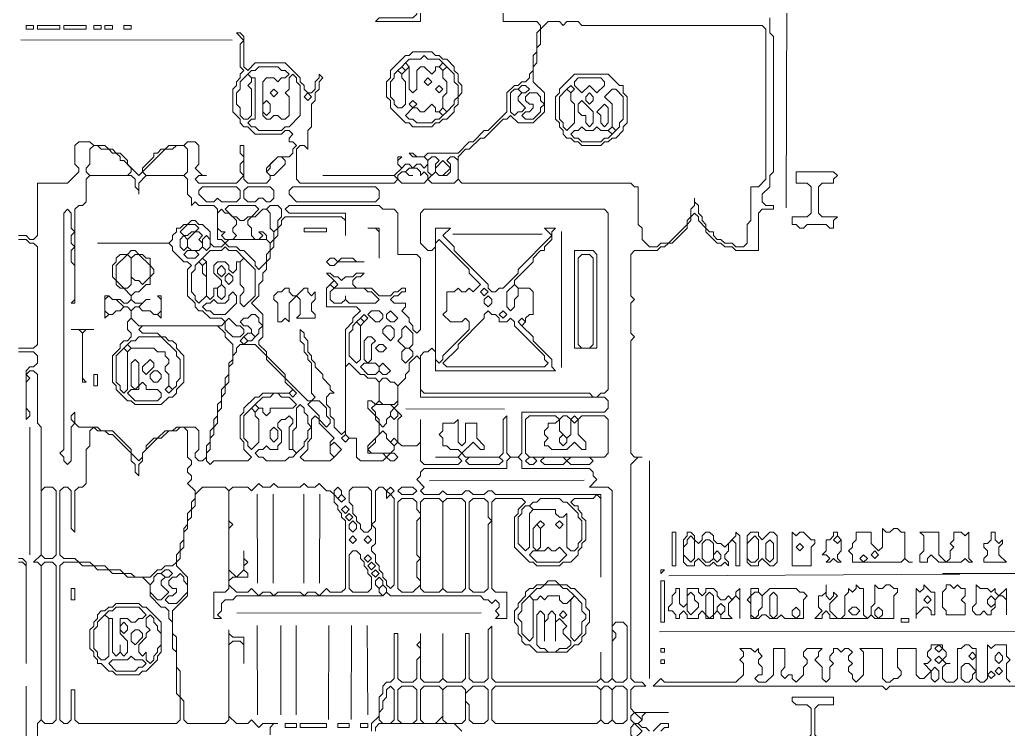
# Model space of a CAD drawing. Extents: x 10 to 1972, y 10 to 1392.
# Drawn here: x 1270.3 to 1533.5, y 732.5 to 921.5 of the extents above; entities that cross this region are included whole.
import ezdxf

# ---------------------------------------------------------------- set-up
doc = ezdxf.new("R2010")
doc.units = 0
for name, color, linetype, lineweight in [('TEXT_FALLBACK_OUTLINE', 2, 'Continuous', 0), ('TRACE_CURVE', 6, 'Continuous', 0), ('TRACE_STRAIGHT', 5, 'Continuous', 0), ('TRACE_TEXT_SYMBOL', 6, 'Continuous', 0)]:
    doc.layers.add(name, color=color, linetype=linetype, lineweight=lineweight)

msp = doc.modelspace()

# ---------------------------------------------------------------- linework, layer by layer
at = {"layer": 'TEXT_FALLBACK_OUTLINE', "color": 2}
for points in [[(1477, 881), (1477, 878), (1480, 878), (1481, 877), (1481, 870), (1480, 869), (1476, 869), (1476, 867), (1477, 867), (1478, 866), (1479, 866), (1480, 867), (1485, 867), (1486, 866), (1487, 866), (1487, 868), (1488, 869), (1484, 869), (1483, 870), (1483, 877), (1484, 878), (1487, 878), (1487, 879), (1488, 880), (1487, 881)], [(1444, 785), (1444, 776), (1445, 776), (1445, 785)], [(1448, 785), (1448, 784), (1447, 783), (1447, 777), (1448, 776), (1450, 776), (1450, 777), (1451, 778), (1453, 776), (1454, 776), (1455, 777), (1456, 776), (1457, 776), (1458, 777), (1459, 776), (1459, 777), (1458, 778), (1458, 779), (1459, 780), (1459, 782), (1460, 783), (1461, 782), (1461, 776), (1462, 776), (1462, 784), (1461, 785), (1461, 784), (1458, 781), (1457, 782), (1456, 782), (1455, 783), (1455, 784), (1454, 785), (1453, 785), (1452, 784), (1452, 783), (1451, 782), (1450, 783), (1450, 784), (1449, 785)], [(1465, 785), (1464, 784), (1464, 777), (1465, 776), (1467, 776), (1467, 777), (1468, 778), (1470, 776), (1471, 776), (1472, 777), (1472, 784), (1471, 785), (1470, 785), (1468, 783), (1467, 784), (1467, 785)], [(1476, 785), (1476, 776), (1481, 776), (1481, 781), (1482, 782), (1482, 783), (1481, 783), (1479, 785), (1478, 785), (1477, 784)], [(1487, 785), (1487, 784), (1486, 783), (1485, 783), (1485, 780), (1484, 779), (1485, 779), (1486, 778), (1485, 777), (1486, 777), (1487, 778), (1488, 777), (1489, 777), (1488, 778), (1488, 779), (1489, 780), (1489, 783), (1488, 784), (1488, 785)], [(1500, 786), (1500, 781), (1499, 780), (1497, 782), (1497, 785), (1493, 785), (1493, 783), (1492, 782), (1492, 781), (1491, 780), (1492, 779), (1492, 777), (1505, 777), (1506, 778), (1507, 777), (1508, 777), (1507, 777), (1506, 778), (1506, 785), (1505, 785), (1504, 786), (1503, 786), (1502, 785), (1501, 785)], [(1510, 785), (1511, 784), (1511, 780), (1510, 779), (1510, 777), (1512, 777), (1512, 778), (1513, 779), (1515, 777), (1521, 777), (1522, 778), (1523, 777), (1524, 777), (1523, 778), (1523, 785), (1522, 784), (1521, 785), (1519, 785), (1519, 783), (1518, 782), (1519, 781), (1518, 780), (1518, 778), (1517, 777), (1515, 779), (1515, 785)], [(1529, 785), (1529, 783), (1528, 782), (1527, 782), (1527, 781), (1528, 780), (1528, 779), (1527, 778), (1527, 777), (1533, 777), (1531, 779), (1531, 781), (1532, 782), (1532, 783), (1531, 782), (1530, 783), (1530, 785)], [(1448, 783), (1449, 784), (1450, 783), (1450, 778), (1449, 777), (1447, 779), (1447, 781), (1448, 782)], [(1452, 782), (1453, 783), (1454, 783), (1455, 782), (1455, 778), (1454, 777), (1453, 777), (1452, 778)], [(1466, 784), (1467, 783), (1467, 778), (1466, 777), (1465, 777), (1464, 778), (1464, 782)], [(1469, 782), (1470, 783), (1471, 782), (1471, 778), (1470, 777), (1469, 778)], [(1477, 781), (1478, 782), (1479, 781), (1478, 780)], [(1487, 783), (1488, 784), (1489, 783), (1488, 782)], [(1455, 779), (1456, 780), (1457, 779), (1457, 778), (1456, 777), (1455, 778)], [(1497, 779), (1498, 780), (1499, 779), (1498, 778)], [(1494, 778), (1495, 779), (1496, 778), (1495, 777)], [(1441, 775), (1441, 774), (1442, 775)], [(1441, 772), (1442, 772), (1442, 761), (1441, 761)], [(1445, 770), (1445, 769), (1444, 768), (1444, 766), (1443, 765), (1443, 764), (1444, 764), (1445, 763), (1445, 762), (1446, 762), (1446, 763), (1447, 764), (1448, 763), (1448, 762), (1451, 762), (1451, 763), (1452, 764), (1453, 763), (1453, 762), (1455, 762), (1455, 763), (1456, 764), (1457, 763), (1457, 762), (1460, 762), (1459, 763), (1459, 766), (1461, 768), (1462, 767), (1462, 762), (1462, 770), (1461, 769), (1461, 768), (1460, 767), (1459, 768), (1458, 767), (1457, 767), (1456, 768), (1456, 769), (1455, 770), (1453, 770), (1453, 769), (1452, 768), (1451, 769), (1451, 770), (1448, 770), (1448, 766), (1447, 765), (1446, 766), (1446, 770)], [(1448, 768), (1449, 769), (1450, 768), (1450, 767), (1451, 766), (1451, 765), (1449, 763), (1448, 764)], [(1453, 768), (1454, 769), (1455, 768), (1455, 763), (1454, 762), (1453, 763)], [(1465, 770), (1465, 768), (1464, 767), (1465, 766), (1465, 762), (1467, 762), (1468, 763), (1469, 763), (1470, 762), (1472, 762), (1473, 763), (1474, 762), (1479, 762), (1479, 767), (1480, 768), (1479, 769), (1478, 769), (1477, 770), (1470, 770), (1468, 768), (1467, 769), (1467, 770)], [(1465, 768), (1466, 769), (1467, 769), (1468, 768), (1468, 765), (1467, 764), (1467, 763), (1466, 762), (1465, 763)], [(1470, 768), (1471, 769), (1472, 768), (1472, 763), (1471, 762), (1470, 763)], [(1485, 771), (1485, 769), (1484, 768), (1483, 768), (1483, 765), (1484, 764), (1482, 762), (1484, 762), (1484, 763), (1485, 764), (1486, 763), (1486, 762), (1496, 762), (1497, 763), (1498, 762), (1503, 762), (1503, 768), (1504, 769), (1504, 770), (1503, 770), (1502, 771), (1501, 771), (1500, 770), (1499, 770), (1498, 771), (1498, 766), (1497, 765), (1497, 763), (1496, 762), (1495, 763), (1495, 770), (1494, 770), (1493, 771), (1493, 770), (1492, 769), (1491, 770), (1491, 769), (1490, 768), (1490, 763), (1489, 762), (1488, 762), (1486, 764), (1486, 766), (1488, 768), (1487, 769), (1487, 768), (1486, 767), (1485, 768)], [(1511, 771), (1511, 770), (1510, 769), (1509, 770), (1509, 762), (1509, 763), (1511, 765), (1512, 765), (1513, 764), (1513, 763), (1514, 763), (1514, 769), (1513, 769)], [(1517, 771), (1517, 770), (1516, 769), (1516, 765), (1517, 764), (1517, 763), (1522, 763), (1522, 766), (1521, 767), (1522, 768), (1522, 770), (1521, 770), (1520, 771), (1519, 770), (1518, 771)], [(1525, 771), (1525, 766), (1524, 765), (1524, 764), (1525, 763), (1526, 763), (1527, 764), (1528, 763), (1529, 763), (1529, 764), (1530, 765), (1530, 767), (1531, 768), (1532, 768), (1533, 767), (1533, 763), (1533, 770), (1531, 768), (1530, 769), (1530, 770), (1529, 769), (1528, 770), (1526, 770)], [(1456, 765), (1457, 766), (1458, 765), (1458, 764), (1457, 763), (1456, 764)], [(1511, 767), (1512, 768), (1513, 767), (1512, 766)], [(1528, 767), (1529, 768), (1530, 767), (1530, 766), (1529, 765), (1528, 766)], [(1476, 764), (1477, 765), (1478, 764), (1478, 763), (1477, 762), (1476, 763)], [(1491, 764), (1492, 765), (1493, 765), (1494, 764), (1493, 763), (1492, 763)], [(1498, 764), (1499, 765), (1500, 764), (1500, 763), (1499, 762), (1498, 763)], [(1505, 762), (1507, 762), (1507, 761), (1505, 761)], [(1514, 754), (1515, 755), (1516, 754), (1515, 753)], [(1523, 752), (1524, 753), (1525, 752), (1524, 751)], [(1530, 752), (1531, 753), (1532, 752), (1532, 751), (1531, 750), (1530, 751)], [(1514, 751), (1515, 752), (1516, 751), (1515, 750)], [(1513, 748), (1514, 749), (1515, 748), (1515, 746), (1514, 745), (1513, 746)], [(1521, 749), (1522, 750), (1523, 750), (1525, 748), (1524, 747), (1524, 746), (1523, 745), (1522, 745), (1521, 746)], [(1528, 747), (1529, 748), (1530, 747), (1529, 746)], [(1530, 748), (1531, 749), (1532, 748), (1531, 747)], [(1476, 741), (1476, 740), (1477, 739), (1480, 739), (1481, 738), (1481, 731), (1480, 730), (1476, 730), (1476, 728), (1487, 728), (1487, 730), (1483, 730), (1482, 731), (1482, 738), (1483, 739), (1487, 739), (1487, 741)]]:
    msp.add_lwpolyline(points, close=True, dxfattribs=at)
for points in [[(1474, 746), (1473, 747), (1473, 748), (1474, 749), (1474, 754), (1471, 754), (1471, 747), (1469, 745), (1467, 745), (1466, 746), (1467, 747), (1468, 747), (1468, 749), (1467, 750), (1467, 751), (1468, 752), (1467, 753), (1467, 754), (1466, 753), (1465, 754), (1462, 754), (1463, 753), (1463, 752), (1462, 751), (1463, 750), (1463, 747), (1461, 745), (1442, 745), (1441, 746), (1439, 744), (1500, 744), (1501, 743), (1502, 744), (1542, 744)], [(1513, 755), (1513, 754), (1512, 753), (1512, 752), (1513, 751), (1512, 750), (1511, 750), (1513, 748), (1511, 746), (1510, 746), (1509, 747), (1509, 754), (1504, 754), (1504, 749), (1505, 748), (1505, 747), (1504, 746), (1503, 746), (1502, 745), (1501, 745), (1500, 746), (1500, 754), (1494, 754), (1495, 753), (1495, 747), (1493, 745), (1492, 746), (1492, 747), (1491, 748), (1491, 749), (1492, 750), (1491, 751), (1491, 752), (1492, 753), (1491, 754), (1490, 754), (1489, 753), (1488, 754), (1487, 754), (1487, 753), (1486, 752), (1486, 751), (1487, 750), (1486, 749), (1486, 746), (1485, 745), (1484, 746), (1484, 749), (1482, 751), (1483, 752), (1483, 753), (1484, 754), (1480, 754), (1479, 753), (1479, 752), (1480, 751), (1480, 750), (1479, 749), (1479, 747), (1477, 745), (1476, 746), (1476, 747), (1475, 747), (1474, 746)], [(1534, 745), (1533, 746), (1533, 750), (1534, 751), (1533, 752), (1533, 755), (1530, 755), (1529, 754), (1528, 755), (1528, 746), (1527, 745), (1526, 745), (1525, 746), (1525, 754), (1524, 754), (1523, 755), (1522, 755), (1521, 754), (1520, 754), (1520, 746), (1519, 745), (1517, 745), (1516, 746), (1516, 749), (1517, 750), (1518, 750), (1517, 750), (1516, 751), (1517, 752), (1517, 753), (1516, 754), (1516, 755), (1513, 755)]]:
    msp.add_lwpolyline(points, dxfattribs=at)
at = {"layer": 'TRACE_CURVE', "color": 6}
for points in [[(1399, 926), (1399, 921), (1408, 921), (1409, 920), (1409, 919), (1408, 918), (1408, 913), (1407, 912), (1407, 908), (1406, 907), (1406, 906), (1405, 905), (1404, 905), (1403, 904), (1402, 904), (1400, 902), (1400, 897), (1395, 892), (1394, 892), (1391, 889), (1390, 889), (1387, 886), (1379, 886), (1378, 885), (1376, 885), (1375, 886)], [(1468, 875), (1470, 877), (1470, 880), (1471, 881), (1471, 917), (1470, 918), (1470, 922)], [(1411, 921), (1414, 921), (1415, 920), (1416, 921), (1419, 921), (1420, 920), (1468, 920), (1469, 919), (1469, 879), (1467, 877), (1465, 877), (1465, 868), (1464, 867), (1464, 862), (1463, 861), (1461, 861), (1460, 862), (1458, 862), (1457, 863), (1456, 863), (1455, 864), (1455, 865), (1454, 865), (1453, 866), (1453, 867), (1452, 868), (1452, 869), (1451, 870), (1451, 872), (1450, 873), (1450, 874), (1450, 872), (1449, 871), (1449, 869), (1448, 868), (1448, 867), (1443, 862), (1441, 862), (1440, 861), (1438, 861), (1436, 863), (1436, 866), (1435, 867), (1435, 877), (1434, 877), (1433, 878), (1388, 878), (1387, 879), (1387, 885), (1389, 887), (1390, 887), (1393, 890), (1394, 890), (1399, 895), (1400, 895), (1401, 896), (1403, 894), (1407, 894), (1410, 897), (1410, 902), (1407, 905), (1407, 909), (1408, 910), (1408, 914)], [(1408, 914), (1409, 915), (1409, 919), (1411, 921)], [(1375, 886), (1374, 886), (1375, 885), (1378, 885), (1379, 884), (1379, 883), (1378, 882), (1377, 883), (1376, 883), (1375, 882), (1374, 883), (1373, 883), (1372, 882), (1371, 883), (1371, 884), (1372, 885), (1371, 885), (1371, 883), (1372, 882), (1370, 880), (1351, 880), (1370, 880), (1371, 879), (1370, 878), (1345, 878), (1344, 879), (1344, 887), (1345, 888), (1346, 888), (1347, 887), (1347, 892), (1348, 893), (1348, 899), (1349, 900), (1349, 902), (1350, 903), (1350, 905), (1351, 906), (1350, 907), (1350, 906), (1349, 905), (1349, 903), (1348, 902), (1347, 902), (1346, 903), (1346, 904), (1345, 905), (1345, 906), (1341, 910), (1333, 910), (1331, 908), (1330, 909), (1330, 917), (1329, 918), (1328, 918), (1330, 916), (1329, 915), (1329, 909), (1330, 908), (1329, 907), (1329, 906), (1328, 905), (1328, 904), (1327, 903)], [(1327, 903), (1327, 897), (1329, 895), (1329, 894), (1330, 893), (1331, 893), (1333, 891), (1340, 891), (1341, 892), (1342, 892), (1343, 891), (1342, 890), (1342, 889), (1343, 889), (1344, 888), (1343, 887), (1343, 886), (1342, 885), (1339, 885), (1336, 882), (1336, 881), (1337, 880), (1337, 879), (1336, 878), (1331, 878), (1330, 879), (1330, 888), (1329, 888), (1329, 886), (1330, 885), (1330, 884), (1329, 883), (1329, 881), (1330, 880), (1328, 878), (1318, 878), (1317, 879), (1318, 880), (1320, 880), (1319, 880), (1317, 882), (1318, 883), (1318, 888), (1317, 889), (1315, 889), (1314, 888), (1310, 888), (1309, 887), (1308, 887), (1307, 886), (1306, 886), (1306, 885), (1303, 882), (1303, 881), (1302, 880), (1299, 883), (1299, 884), (1297, 886), (1296, 886), (1295, 887), (1294, 887), (1293, 888), (1290, 888), (1289, 889)], [(1289, 889), (1286, 889), (1285, 888), (1285, 883), (1286, 882), (1286, 881), (1283, 878), (1275, 878), (1275, 864), (1274, 863), (1273, 863), (1272, 864), (1270, 864)], [(1288, 879), (1289, 880), (1300, 880), (1301, 879), (1301, 877), (1302, 876), (1302, 875), (1302, 878), (1304, 880), (1314, 880), (1315, 879), (1315, 875), (1316, 874), (1316, 872), (1317, 873), (1318, 872), (1322, 872), (1323, 871), (1323, 863), (1324, 863), (1325, 862), (1324, 861), (1322, 861), (1321, 862), (1321, 865), (1319, 867), (1318, 867), (1317, 868), (1316, 868), (1315, 867), (1314, 867), (1313, 866), (1312, 866), (1312, 865), (1311, 864), (1311, 863), (1310, 862), (1291, 862), (1310, 862), (1311, 861), (1311, 860), (1314, 857), (1315, 857), (1316, 856), (1315, 855), (1315, 848), (1317, 846), (1317, 845), (1318, 844), (1319, 844), (1321, 842), (1324, 842), (1325, 841), (1324, 840), (1302, 840), (1300, 842), (1300, 844), (1301, 845), (1302, 845), (1303, 844), (1305, 844), (1306, 843), (1307, 843), (1308, 842)], [(1300, 806), (1300, 807), (1295, 812), (1292, 812), (1291, 813), (1286, 813), (1285, 814), (1285, 817), (1284, 816), (1284, 815), (1285, 814), (1284, 813), (1284, 804), (1283, 803), (1282, 804), (1282, 805), (1281, 806), (1282, 807), (1282, 870), (1283, 871), (1284, 870), (1284, 866), (1285, 865), (1284, 864), (1284, 862), (1285, 861), (1284, 860), (1284, 857), (1285, 856), (1285, 847), (1284, 846), (1285, 846), (1285, 871), (1286, 872), (1287, 872), (1288, 873), (1288, 879)], [(1438, 732), (1437, 733), (1436, 733), (1435, 734), (1436, 735), (1436, 736), (1437, 737), (1443, 737), (1434, 737), (1433, 738), (1433, 743), (1434, 744), (1437, 744), (1436, 745), (1434, 745), (1433, 746), (1433, 803), (1435, 805), (1436, 805), (1434, 805), (1433, 806), (1433, 836), (1434, 837), (1433, 838), (1433, 846), (1434, 847), (1433, 848), (1433, 859), (1434, 860), (1440, 860), (1441, 861), (1442, 861), (1443, 862), (1444, 862), (1448, 866), (1448, 867), (1449, 868), (1449, 869), (1450, 870), (1451, 869), (1451, 868), (1453, 866), (1453, 865), (1456, 862), (1457, 862), (1458, 861), (1460, 861), (1461, 860), (1467, 860), (1467, 870), (1468, 871), (1471, 871), (1471, 872), (1469, 872), (1468, 873), (1468, 875)], [(1341, 871), (1342, 872), (1366, 872), (1367, 871), (1370, 871), (1371, 870), (1371, 859), (1376, 859), (1377, 858), (1377, 839), (1376, 838), (1375, 839), (1375, 840), (1374, 841), (1374, 842), (1372, 844), (1373, 845), (1373, 846), (1370, 846), (1369, 847), (1370, 848), (1371, 848), (1372, 849), (1373, 849), (1373, 850), (1372, 850), (1371, 849), (1370, 849), (1369, 848), (1366, 848), (1364, 850), (1360, 850), (1359, 851), (1359, 852), (1360, 853), (1361, 853), (1362, 854), (1360, 854), (1359, 853), (1357, 853), (1356, 852), (1355, 853), (1354, 853), (1353, 854), (1352, 854), (1354, 852), (1352, 850), (1352, 845), (1360, 845), (1361, 844), (1359, 842), (1359, 841), (1357, 839), (1357, 812), (1356, 811), (1354, 813), (1354, 815), (1353, 816), (1353, 818), (1352, 819), (1352, 821), (1353, 822), (1354, 822), (1353, 823)], [(1353, 823), (1353, 824), (1351, 826), (1351, 827), (1349, 829), (1349, 830), (1348, 831), (1348, 832), (1347, 833), (1347, 836), (1346, 837), (1346, 838), (1345, 839), (1345, 836), (1346, 835), (1346, 833), (1347, 832), (1347, 831), (1348, 830), (1348, 822), (1349, 821), (1348, 820), (1347, 820), (1341, 826), (1341, 827), (1336, 832), (1336, 833), (1334, 835), (1334, 836), (1335, 837), (1335, 843), (1332, 846), (1334, 848), (1334, 851), (1335, 852), (1335, 854), (1336, 855), (1336, 857), (1337, 858), (1337, 860), (1338, 861), (1338, 863), (1339, 864), (1339, 866), (1340, 867), (1340, 868), (1341, 869), (1356, 869), (1357, 868), (1357, 864), (1357, 870), (1342, 870), (1341, 871)], [(1270, 863), (1272, 863)], [(1272, 863), (1273, 862), (1274, 862), (1275, 861), (1275, 835), (1274, 834), (1270, 834)], [(1308, 842), (1308, 848), (1307, 848), (1308, 847), (1308, 844), (1307, 843), (1306, 843), (1305, 844), (1303, 844), (1302, 845), (1304, 847), (1305, 847), (1304, 847), (1303, 846), (1301, 846), (1300, 847), (1300, 848), (1301, 849), (1302, 849), (1304, 851), (1305, 851), (1305, 853), (1306, 854), (1306, 855), (1305, 856), (1305, 858), (1304, 858), (1303, 859), (1302, 859), (1301, 860), (1300, 860), (1299, 859), (1297, 859), (1296, 858), (1296, 857), (1295, 856), (1295, 853), (1296, 852), (1296, 851), (1297, 850), (1298, 850), (1300, 848), (1300, 847), (1299, 846), (1298, 846), (1297, 847), (1295, 847), (1294, 848), (1293, 848), (1293, 842), (1294, 843), (1295, 843), (1296, 844), (1297, 844), (1298, 845), (1299, 845), (1300, 844), (1300, 842), (1299, 841), (1299, 839), (1300, 838), (1300, 837), (1299, 836), (1298, 836)], [(1298, 836), (1297, 835), (1297, 834), (1295, 832), (1295, 825), (1296, 824), (1296, 823), (1299, 820), (1300, 820), (1301, 819), (1308, 819), (1310, 821), (1311, 821), (1312, 822), (1312, 823), (1314, 825), (1314, 832), (1312, 834), (1312, 835), (1311, 836), (1310, 836), (1309, 837), (1308, 837), (1307, 838), (1303, 838), (1302, 839), (1303, 840), (1323, 840), (1325, 838), (1325, 837), (1327, 835), (1327, 831), (1326, 830), (1326, 827), (1325, 826), (1325, 824), (1324, 823), (1324, 820), (1323, 819), (1323, 816), (1322, 815), (1322, 813), (1321, 812), (1321, 809), (1320, 808), (1320, 805), (1319, 804), (1318, 804), (1317, 805), (1317, 806), (1318, 807), (1318, 812), (1317, 813), (1312, 813), (1311, 812), (1309, 812), (1307, 810), (1306, 810), (1304, 808), (1304, 807), (1303, 806), (1303, 805), (1302, 804), (1300, 806)], [(1270, 833), (1274, 833), (1275, 832), (1275, 830), (1274, 829), (1273, 829), (1272, 828), (1272, 815), (1273, 816), (1273, 817), (1272, 818), (1272, 825), (1273, 826), (1272, 827), (1273, 828), (1274, 828), (1275, 827), (1275, 814), (1276, 813), (1276, 779), (1274, 777), (1275, 777), (1276, 776), (1276, 735), (1275, 734)], [(1289, 812), (1290, 813), (1291, 812), (1293, 812), (1294, 811), (1295, 811), (1300, 806), (1300, 804), (1301, 803), (1301, 801), (1302, 800), (1302, 803), (1303, 804), (1303, 806), (1307, 810), (1308, 810), (1310, 812), (1312, 812), (1313, 813), (1314, 813), (1315, 812), (1315, 805), (1316, 804), (1316, 803), (1315, 802), (1315, 801), (1316, 800), (1316, 799), (1315, 798), (1317, 796), (1317, 794), (1316, 793), (1316, 791), (1315, 790), (1315, 787), (1314, 786), (1314, 783), (1313, 782), (1313, 780), (1312, 779), (1312, 777), (1311, 776), (1309, 776), (1308, 775), (1307, 775), (1305, 773), (1301, 773), (1300, 774), (1298, 774), (1297, 775), (1294, 775), (1293, 776), (1290, 776), (1289, 777), (1286, 777), (1285, 778), (1282, 778), (1281, 779), (1281, 796), (1282, 797), (1283, 797), (1284, 796), (1284, 786), (1285, 785)], [(1285, 785), (1285, 796), (1286, 797), (1287, 797), (1288, 798), (1288, 807), (1289, 808), (1289, 812)], [(1400, 804), (1401, 805), (1403, 805), (1404, 804), (1404, 802), (1422, 802), (1423, 801), (1423, 800), (1424, 799), (1422, 797), (1427, 797), (1428, 796), (1428, 746), (1427, 745), (1426, 745), (1425, 746), (1425, 753), (1425, 746), (1424, 745), (1397, 745), (1396, 746), (1396, 760), (1395, 759), (1395, 746), (1394, 745), (1391, 745), (1390, 746), (1390, 758), (1389, 758), (1389, 746), (1388, 745), (1384, 745), (1383, 746), (1383, 758), (1383, 746), (1382, 745), (1378, 745), (1377, 746), (1377, 758), (1377, 756), (1376, 755), (1377, 754), (1377, 752), (1376, 751), (1376, 746), (1375, 745), (1372, 745), (1371, 746), (1371, 758), (1370, 758), (1370, 746), (1369, 745), (1368, 745), (1367, 744), (1367, 742), (1366, 741), (1366, 736), (1364, 734), (1364, 732)], [(1389, 796), (1388, 795), (1384, 795), (1383, 796), (1382, 795), (1378, 795), (1377, 796), (1378, 797), (1376, 799), (1377, 800), (1377, 801), (1378, 802), (1400, 802), (1400, 804)], [(1337, 731), (1337, 733), (1338, 734), (1339, 734), (1335, 734), (1334, 733), (1332, 735), (1331, 734), (1328, 734), (1326, 736), (1326, 755), (1327, 756), (1329, 756), (1330, 755), (1330, 750), (1330, 757), (1327, 757), (1326, 758), (1326, 759), (1326, 735), (1325, 734), (1315, 734), (1314, 735), (1314, 740), (1313, 741), (1313, 748), (1312, 749), (1312, 757), (1311, 758), (1311, 764), (1315, 768), (1315, 773), (1312, 776), (1312, 777), (1313, 778), (1313, 780), (1314, 781), (1314, 785), (1315, 786), (1315, 788), (1316, 789), (1316, 791), (1317, 792), (1317, 795), (1319, 797), (1325, 797), (1326, 796), (1326, 770), (1325, 769), (1322, 769), (1322, 762)], [(1322, 762), (1324, 762), (1323, 763), (1324, 764), (1324, 766), (1325, 767), (1327, 767), (1328, 768), (1367, 768), (1368, 769), (1369, 768), (1393, 768), (1394, 767), (1395, 767), (1396, 766), (1397, 767), (1398, 766), (1398, 765), (1397, 764), (1398, 763), (1397, 762), (1400, 762), (1400, 769), (1397, 769), (1396, 770), (1396, 793), (1397, 794), (1404, 794), (1405, 793), (1403, 791), (1403, 790), (1402, 789), (1402, 781), (1406, 777), (1407, 777), (1408, 776), (1414, 776), (1415, 777), (1417, 777), (1419, 779), (1419, 780), (1420, 781), (1420, 782), (1421, 783), (1421, 788), (1420, 789), (1420, 790), (1419, 791), (1419, 792), (1418, 792), (1417, 793), (1418, 794), (1423, 794), (1424, 795), (1425, 794), (1425, 773), (1425, 795), (1397, 795), (1396, 796), (1395, 796), (1394, 795), (1391, 795), (1390, 796), (1389, 796)], [(1270, 777), (1271, 777), (1272, 776), (1272, 750), (1272, 777), (1271, 778), (1270, 778)], [(1272, 681), (1272, 744), (1272, 679)], [(1275, 734), (1275, 682)], [(1365, 732), (1365, 733), (1366, 734), (1386, 734), (1388, 732)], [(1441, 732), (1442, 733), (1443, 733), (1443, 734), (1441, 734), (1439, 732)]]:
    msp.add_lwpolyline(points, dxfattribs=at)
for points in [[(1333, 908), (1334, 909), (1339, 909), (1340, 908), (1341, 908), (1342, 907), (1341, 906), (1340, 906), (1339, 905), (1338, 906), (1336, 906), (1335, 905), (1335, 896), (1336, 895), (1337, 895), (1338, 896), (1339, 896), (1340, 895), (1341, 895), (1342, 896), (1342, 901), (1341, 902), (1342, 903), (1342, 906), (1343, 907), (1344, 906), (1344, 905), (1345, 904), (1345, 896), (1342, 893), (1341, 893), (1340, 892), (1334, 892), (1333, 893), (1332, 893), (1331, 894), (1332, 895), (1333, 895), (1333, 906), (1332, 906), (1331, 907), (1332, 908)], [(1331, 907), (1332, 906), (1332, 905), (1331, 904), (1332, 903), (1332, 896), (1331, 895), (1330, 895), (1329, 896), (1329, 898), (1328, 899), (1328, 902), (1329, 903), (1329, 905)], [(1337, 902), (1338, 903), (1339, 902), (1338, 901)], [(1401, 902), (1402, 903), (1403, 903), (1404, 902), (1403, 901), (1403, 900), (1405, 898), (1404, 897), (1403, 897), (1402, 896), (1401, 897)], [(1403, 903), (1404, 904), (1405, 904), (1406, 903), (1405, 902), (1404, 902)], [(1346, 901), (1347, 902), (1348, 901), (1347, 900)], [(1405, 901), (1406, 902), (1408, 902), (1409, 901), (1409, 900), (1410, 899), (1409, 898), (1409, 897), (1407, 895), (1405, 895), (1404, 896), (1405, 897), (1406, 897), (1407, 898), (1407, 899), (1406, 899), (1405, 900)], [(1335, 899), (1336, 900), (1337, 899), (1337, 897), (1336, 896), (1335, 897)], [(1289, 887), (1290, 888), (1291, 888), (1292, 887), (1294, 887), (1295, 886), (1296, 886), (1297, 885), (1297, 884), (1298, 884), (1300, 882), (1300, 881), (1299, 880), (1289, 880), (1288, 881), (1288, 882), (1289, 883)], [(1311, 887), (1312, 888), (1314, 888), (1315, 887), (1315, 881), (1314, 880), (1304, 880), (1303, 881), (1309, 887)], [(1339, 885), (1340, 885), (1341, 884), (1341, 883), (1338, 880), (1337, 880), (1336, 881), (1337, 882), (1337, 883)], [(1384, 884), (1385, 885), (1386, 885), (1387, 884), (1387, 879), (1386, 878), (1380, 878), (1379, 879), (1381, 881), (1382, 880), (1384, 880), (1385, 881), (1385, 883)], [(1379, 884), (1380, 885), (1381, 885), (1382, 884), (1381, 883), (1381, 881), (1380, 880), (1379, 881)], [(1373, 881), (1374, 882), (1376, 882), (1377, 881), (1377, 880), (1378, 881), (1379, 880), (1379, 879), (1378, 878), (1372, 878), (1371, 879), (1371, 880), (1372, 881), (1373, 881), (1374, 880), (1375, 880), (1374, 880)], [(1383, 884), (1385, 882), (1383, 880), (1382, 880), (1381, 881), (1381, 882)], [(1318, 876), (1319, 877), (1328, 877), (1329, 876), (1329, 874), (1328, 873), (1324, 873), (1323, 874), (1322, 873), (1320, 873), (1318, 875)], [(1330, 876), (1331, 877), (1337, 877), (1338, 876), (1338, 874), (1337, 873), (1336, 873), (1335, 874), (1334, 874), (1333, 873), (1331, 873), (1330, 874)], [(1342, 876), (1343, 877), (1365, 877), (1366, 876), (1366, 874), (1365, 873), (1344, 873), (1342, 875)], [(1325, 871), (1326, 872), (1333, 872), (1334, 871), (1332, 869), (1331, 869), (1330, 868), (1329, 868), (1328, 869), (1327, 869)], [(1336, 871), (1337, 872), (1339, 872), (1340, 871), (1340, 869), (1339, 868), (1339, 866), (1338, 865), (1337, 866), (1337, 870)], [(1323, 870), (1324, 871), (1325, 870), (1326, 870), (1328, 868), (1328, 867), (1327, 866), (1327, 865), (1328, 864), (1327, 863), (1325, 863), (1324, 864), (1325, 865), (1324, 865), (1323, 866)], [(1335, 871), (1336, 871), (1337, 870), (1337, 866), (1338, 865), (1338, 863), (1337, 862), (1336, 863), (1336, 864), (1335, 865), (1334, 865), (1335, 864), (1334, 863), (1333, 863), (1332, 864), (1332, 866), (1331, 867), (1331, 868), (1332, 869), (1333, 869)], [(1377, 870), (1378, 871), (1426, 871), (1427, 870), (1427, 823), (1426, 822), (1425, 822), (1424, 821), (1423, 821), (1422, 822), (1378, 822), (1377, 823), (1377, 832), (1378, 833), (1379, 833), (1380, 834), (1381, 833), (1381, 828), (1413, 828), (1412, 829), (1412, 831), (1407, 836), (1407, 837), (1404, 840), (1405, 841), (1405, 842), (1406, 843), (1407, 843), (1407, 849), (1406, 850), (1403, 850), (1402, 851), (1402, 852), (1407, 857), (1407, 858), (1409, 860), (1410, 860), (1410, 861), (1412, 863), (1412, 865), (1413, 866), (1410, 866), (1412, 864), (1403, 855), (1403, 854), (1399, 850), (1398, 850), (1397, 849), (1396, 849), (1395, 850), (1395, 851), (1386, 860), (1386, 861), (1383, 864), (1385, 866), (1381, 866), (1381, 861), (1380, 860), (1379, 860), (1377, 862)], [(1315, 867), (1317, 867), (1318, 866), (1317, 865), (1316, 865), (1315, 864), (1314, 864), (1313, 865)], [(1313, 863), (1314, 864), (1315, 863), (1315, 861), (1314, 860), (1313, 861)], [(1317, 865), (1318, 865), (1319, 864), (1318, 863), (1319, 862), (1319, 861), (1318, 860), (1316, 860), (1315, 861), (1315, 863)], [(1319, 863), (1320, 864), (1321, 863), (1321, 861), (1320, 860), (1319, 861)], [(1324, 860), (1325, 861), (1326, 860), (1328, 860), (1330, 858), (1329, 857), (1328, 857), (1328, 855), (1327, 854), (1326, 855), (1326, 856), (1325, 857), (1323, 857), (1322, 856), (1322, 854), (1324, 852), (1324, 851), (1323, 850), (1322, 850), (1322, 848), (1321, 847), (1320, 848), (1320, 857), (1319, 858), (1321, 860)], [(1325, 862), (1326, 863), (1336, 863), (1337, 862), (1337, 860), (1336, 859), (1336, 857), (1334, 855), (1333, 856), (1333, 857), (1330, 860), (1329, 860), (1328, 861), (1326, 861)], [(1381, 862), (1382, 863), (1390, 855), (1390, 854), (1393, 851), (1391, 849), (1390, 850), (1389, 849), (1388, 849), (1387, 850), (1386, 849), (1384, 849), (1384, 844), (1383, 843), (1385, 841), (1388, 841), (1389, 842), (1390, 841), (1390, 839), (1383, 832), (1383, 831), (1382, 830), (1381, 831)], [(1299, 859), (1300, 858), (1300, 851), (1299, 850), (1298, 850), (1296, 852), (1296, 856)], [(1300, 858), (1301, 859), (1302, 859), (1305, 856), (1305, 853), (1303, 851), (1302, 852), (1301, 852), (1300, 853)], [(1314, 859), (1315, 860), (1317, 860), (1318, 859), (1317, 858), (1315, 858)], [(1318, 857), (1319, 858), (1320, 857), (1319, 856)], [(1329, 857), (1330, 858), (1333, 855), (1333, 848), (1330, 845), (1329, 846), (1329, 848), (1330, 849), (1330, 850), (1329, 851)], [(1317, 856), (1318, 857), (1319, 856), (1319, 854), (1320, 853), (1320, 848), (1318, 846), (1317, 847), (1317, 848), (1316, 849), (1316, 854), (1317, 855)], [(1323, 855), (1324, 856), (1325, 855), (1325, 854), (1324, 853), (1323, 854)], [(1325, 853), (1326, 854), (1327, 853), (1327, 852), (1326, 851), (1325, 852)], [(1323, 850), (1324, 851), (1325, 850), (1325, 848), (1324, 847), (1323, 848)], [(1353, 851), (1354, 852), (1355, 851), (1354, 850)], [(1402, 851), (1403, 850), (1403, 848), (1402, 847), (1402, 845), (1401, 844), (1400, 845), (1400, 849)], [(1293, 847), (1294, 848), (1295, 847), (1296, 847), (1298, 845), (1297, 844), (1296, 844), (1295, 843), (1294, 843), (1293, 844)], [(1326, 848), (1327, 849), (1328, 848), (1328, 846), (1325, 843), (1322, 843), (1321, 844), (1320, 844), (1319, 845), (1320, 846), (1321, 846), (1322, 847), (1323, 846), (1325, 846), (1326, 847)], [(1353, 849), (1354, 850), (1362, 850), (1363, 849), (1364, 849), (1366, 847), (1365, 846), (1358, 846), (1357, 847), (1357, 848), (1357, 847), (1356, 846), (1354, 846), (1353, 847)], [(1393, 849), (1394, 850), (1395, 849), (1394, 848)], [(1394, 847), (1395, 848), (1396, 847), (1396, 846), (1395, 845), (1394, 846)], [(1331, 842), (1332, 843), (1333, 843), (1334, 842), (1334, 841), (1335, 840), (1334, 839), (1334, 838), (1333, 837), (1332, 838), (1332, 839), (1331, 840), (1330, 840), (1329, 841), (1330, 842)], [(1361, 842), (1362, 843), (1363, 842), (1362, 841)], [(1363, 843), (1364, 844), (1366, 844), (1367, 843), (1367, 842), (1366, 841), (1365, 841)], [(1368, 843), (1369, 844), (1371, 842), (1370, 841), (1369, 841), (1368, 842)], [(1394, 843), (1395, 844), (1396, 843), (1397, 843), (1398, 842), (1398, 841), (1400, 841), (1401, 842), (1402, 841), (1402, 840), (1410, 832), (1410, 831), (1411, 830), (1410, 829), (1384, 829), (1383, 830), (1387, 834), (1387, 835), (1394, 842)], [(1398, 843), (1399, 844), (1400, 843), (1399, 842)], [(1325, 841), (1326, 842), (1328, 840), (1329, 840), (1330, 839), (1330, 838), (1329, 837), (1327, 837), (1325, 839)], [(1359, 840), (1360, 841), (1361, 840), (1361, 831), (1360, 830), (1358, 832), (1358, 838), (1359, 839)], [(1360, 841), (1361, 842), (1362, 841), (1361, 840)], [(1367, 839), (1368, 840), (1369, 840), (1370, 839), (1370, 837), (1369, 836), (1367, 838)], [(1372, 839), (1373, 840), (1375, 838), (1375, 835), (1374, 834), (1373, 834), (1371, 836), (1372, 837)], [(1403, 841), (1404, 842), (1405, 841), (1404, 840)], [(1301, 836), (1302, 837), (1308, 837), (1312, 833), (1312, 832), (1313, 831), (1313, 826), (1312, 825), (1312, 824), (1311, 823), (1310, 824), (1310, 827), (1309, 828), (1309, 829), (1310, 830), (1310, 831), (1309, 832), (1309, 833), (1307, 833), (1306, 834), (1300, 834), (1299, 835), (1300, 836)], [(1329, 836), (1330, 837), (1331, 836), (1330, 835)], [(1330, 837), (1331, 838), (1332, 838), (1333, 837), (1332, 836), (1331, 836)], [(1362, 836), (1363, 837), (1364, 837), (1365, 836), (1364, 835), (1364, 831), (1363, 830), (1362, 831)], [(1298, 834), (1299, 835), (1300, 834), (1299, 833)], [(1328, 834), (1329, 835), (1333, 835), (1336, 832), (1336, 831), (1341, 826), (1341, 825), (1343, 823), (1342, 822), (1335, 822), (1334, 821), (1333, 821), (1330, 818), (1330, 817), (1329, 816), (1329, 810), (1330, 809), (1330, 807), (1332, 805), (1331, 804), (1322, 804), (1321, 803), (1320, 804), (1320, 806), (1321, 807), (1321, 810), (1322, 811), (1322, 813), (1323, 814), (1323, 817), (1324, 818), (1324, 821), (1325, 822), (1325, 824), (1326, 825), (1326, 829), (1327, 830), (1327, 832), (1328, 833)], [(1365, 834), (1366, 835), (1367, 835), (1368, 834), (1367, 833), (1366, 833)], [(1298, 834), (1299, 833), (1299, 823), (1298, 822), (1297, 823), (1297, 824), (1296, 825), (1296, 832)], [(1376, 832), (1377, 831), (1377, 821), (1426, 821), (1427, 820), (1427, 818), (1426, 817), (1404, 817), (1404, 806), (1403, 805), (1401, 805), (1400, 806), (1400, 816), (1399, 815), (1399, 806), (1398, 805), (1389, 805), (1388, 806), (1391, 809), (1393, 807), (1394, 807), (1394, 808), (1392, 810), (1392, 814), (1389, 814), (1389, 809), (1388, 808), (1387, 809), (1387, 815), (1386, 814), (1383, 814), (1383, 812), (1382, 811), (1383, 810), (1383, 808), (1384, 808), (1385, 807), (1387, 807), (1388, 806), (1387, 805), (1381, 805), (1387, 805), (1388, 804), (1387, 803), (1378, 803), (1377, 804), (1377, 815), (1377, 809), (1376, 808), (1372, 808), (1371, 809), (1371, 815), (1372, 816), (1370, 818), (1371, 819), (1371, 824), (1373, 826), (1373, 827), (1374, 828), (1374, 830)], [(1372, 833), (1373, 834), (1374, 834), (1375, 833), (1375, 832), (1373, 830), (1372, 831)], [(1300, 830), (1301, 831), (1302, 830), (1302, 824), (1301, 823), (1300, 824)], [(1305, 831), (1306, 830), (1306, 829), (1304, 827), (1303, 828), (1303, 829)], [(1357, 829), (1358, 830), (1361, 827), (1362, 827), (1363, 826), (1365, 826), (1366, 825), (1366, 820), (1365, 819), (1364, 820), (1363, 820), (1363, 818), (1365, 816), (1365, 815), (1366, 814), (1366, 811), (1363, 808), (1363, 806), (1367, 806), (1368, 805), (1367, 804), (1361, 804), (1360, 805), (1360, 810), (1358, 810), (1357, 811)], [(1361, 829), (1362, 830), (1365, 830), (1366, 829), (1366, 828), (1365, 827), (1363, 827)], [(1366, 829), (1367, 830), (1369, 828), (1368, 827), (1367, 827), (1366, 828)], [(1305, 827), (1306, 828), (1307, 828), (1308, 827), (1308, 826), (1307, 825), (1306, 825), (1305, 826)], [(1302, 824), (1303, 825), (1304, 824), (1304, 823), (1307, 823), (1308, 822), (1308, 821), (1307, 820), (1301, 820), (1299, 822), (1300, 823), (1302, 823)], [(1309, 823), (1310, 824), (1311, 823), (1310, 822)], [(1366, 825), (1367, 826), (1368, 826), (1369, 825), (1370, 825), (1371, 824), (1371, 820), (1370, 819), (1367, 819), (1366, 820)], [(1337, 821), (1338, 822), (1339, 822), (1340, 821), (1342, 821), (1344, 819), (1343, 818), (1337, 818), (1337, 817), (1336, 816), (1335, 817), (1335, 818), (1334, 818), (1333, 819), (1335, 821)], [(1342, 822), (1343, 823), (1344, 822), (1343, 821)], [(1332, 818), (1333, 819), (1334, 818), (1333, 817)], [(1344, 818), (1345, 819), (1346, 818), (1346, 817), (1347, 816), (1347, 814), (1348, 813), (1347, 812), (1347, 810), (1346, 809), (1346, 808), (1344, 806), (1343, 807), (1343, 812), (1344, 813)], [(1347, 819), (1348, 820), (1350, 820), (1352, 818), (1352, 816), (1353, 815), (1353, 814), (1352, 813), (1350, 815), (1350, 816)], [(1364, 818), (1365, 819), (1369, 819), (1370, 818), (1369, 817), (1369, 816), (1368, 815), (1368, 814), (1367, 813), (1366, 814), (1366, 815), (1365, 816), (1365, 817)], [(1332, 818), (1333, 817), (1333, 816), (1334, 815), (1334, 809), (1332, 807), (1331, 808), (1331, 809), (1330, 810), (1330, 816)], [(1341, 815), (1342, 816), (1343, 815), (1343, 814), (1342, 813), (1342, 807), (1343, 807), (1344, 806), (1343, 805), (1342, 805), (1341, 804), (1336, 804), (1335, 805), (1334, 805), (1333, 806), (1334, 807), (1335, 807), (1336, 808), (1337, 807), (1339, 807), (1339, 808), (1340, 809), (1340, 812), (1339, 813), (1339, 814), (1340, 815)], [(1348, 815), (1349, 816), (1350, 815), (1350, 814), (1354, 810), (1353, 809), (1353, 806), (1354, 805), (1353, 804), (1346, 804), (1345, 805), (1347, 807), (1347, 809), (1348, 810)], [(1369, 817), (1370, 818), (1371, 817), (1371, 816), (1370, 815), (1369, 816)], [(1405, 815), (1406, 816), (1413, 816), (1414, 815), (1413, 814), (1411, 814), (1411, 813), (1410, 812), (1410, 811), (1411, 810), (1410, 809), (1410, 808), (1411, 808), (1412, 807), (1416, 807), (1418, 809), (1420, 807), (1421, 807), (1421, 809), (1419, 811), (1419, 815), (1420, 816), (1426, 816), (1427, 815), (1427, 806), (1426, 805), (1406, 805), (1405, 806)], [(1414, 815), (1415, 816), (1416, 816), (1417, 815), (1417, 811), (1416, 810), (1414, 812)], [(1417, 815), (1418, 816), (1419, 815), (1418, 814)], [(1337, 812), (1338, 813), (1339, 812), (1339, 810), (1338, 809), (1337, 810)], [(1356, 810), (1357, 811), (1358, 810), (1357, 809)], [(1367, 812), (1368, 811), (1368, 810), (1370, 808), (1370, 807), (1369, 806), (1364, 806), (1363, 807), (1365, 809), (1365, 810)], [(1414, 810), (1415, 811), (1416, 810), (1416, 809), (1415, 808), (1414, 809)], [(1353, 808), (1354, 809), (1356, 807), (1354, 805), (1353, 806)], [(1369, 809), (1370, 810), (1371, 809), (1370, 808)], [(1368, 805), (1369, 806), (1370, 806), (1371, 805), (1370, 804), (1369, 804)], [(1389, 804), (1390, 805), (1398, 805), (1399, 804), (1398, 803), (1390, 803)], [(1405, 804), (1406, 805), (1407, 805), (1408, 804), (1407, 803), (1406, 803)], [(1409, 804), (1410, 805), (1415, 805), (1416, 804), (1415, 803), (1410, 803)], [(1416, 804), (1417, 805), (1422, 805), (1423, 804), (1422, 803), (1417, 803)], [(1334, 798), (1335, 797), (1337, 797), (1338, 798), (1339, 797), (1345, 797), (1346, 798), (1347, 797), (1349, 797), (1350, 798), (1352, 796), (1353, 796), (1354, 795), (1354, 793), (1355, 792), (1355, 791), (1356, 790), (1356, 789), (1357, 788), (1357, 770), (1356, 769), (1353, 769), (1352, 770), (1350, 768), (1349, 769), (1347, 769), (1346, 768), (1345, 769), (1339, 769), (1338, 768), (1337, 769), (1335, 769), (1334, 768), (1332, 770), (1331, 769), (1328, 769), (1326, 771), (1326, 772), (1327, 773), (1331, 773), (1331, 774), (1330, 775), (1330, 776), (1331, 777), (1330, 778), (1330, 780), (1330, 775), (1328, 773), (1326, 775), (1326, 786), (1327, 787), (1326, 788), (1326, 796), (1327, 797), (1331, 797), (1332, 796)], [(1276, 796), (1277, 797), (1279, 797), (1280, 796), (1280, 779), (1279, 778), (1277, 778), (1276, 779)], [(1354, 796), (1355, 797), (1356, 796), (1356, 795), (1355, 794), (1354, 795)], [(1355, 794), (1356, 795), (1357, 794), (1356, 793)], [(1358, 796), (1359, 797), (1363, 797), (1364, 796), (1364, 786), (1363, 785), (1362, 785), (1361, 786), (1361, 787), (1360, 788), (1360, 789), (1359, 790), (1359, 792), (1358, 793)], [(1365, 796), (1366, 797), (1367, 797), (1368, 796), (1368, 794), (1369, 795), (1370, 794), (1370, 771), (1369, 770), (1368, 771), (1368, 772), (1367, 773), (1367, 774), (1366, 775), (1366, 776), (1365, 777), (1365, 779), (1364, 780), (1364, 781), (1365, 782), (1365, 786), (1364, 787), (1365, 788)], [(1368, 796), (1369, 797), (1370, 796), (1369, 795)], [(1371, 796), (1372, 797), (1375, 797), (1376, 796), (1375, 795), (1372, 795)], [(1371, 793), (1372, 794), (1375, 794), (1376, 793), (1376, 791), (1377, 790), (1377, 789), (1376, 788), (1376, 779), (1377, 778), (1376, 777), (1376, 773), (1377, 772), (1377, 771), (1375, 769), (1372, 769), (1371, 770)], [(1377, 793), (1378, 794), (1382, 794), (1383, 793), (1383, 770), (1382, 769), (1378, 769), (1377, 770)], [(1383, 793), (1384, 794), (1388, 794), (1389, 793), (1389, 770), (1388, 769), (1384, 769), (1383, 770)], [(1390, 793), (1391, 794), (1394, 794), (1395, 793), (1395, 789), (1396, 788), (1395, 787), (1395, 770), (1394, 769), (1391, 769), (1390, 770)], [(1408, 793), (1409, 794), (1414, 794), (1415, 793), (1416, 793), (1419, 790), (1419, 789), (1420, 788), (1420, 783), (1419, 782), (1419, 781), (1418, 780), (1417, 780), (1416, 781), (1416, 790), (1415, 789), (1414, 789), (1413, 790), (1413, 791), (1407, 791), (1406, 792), (1407, 793)], [(1356, 791), (1357, 792), (1358, 791), (1357, 790)], [(1357, 789), (1358, 790), (1359, 789), (1358, 788)], [(1404, 791), (1405, 792), (1406, 792), (1407, 791), (1406, 790), (1406, 781), (1405, 780), (1403, 782), (1403, 789), (1404, 790)], [(1358, 787), (1359, 788), (1360, 787), (1360, 786), (1359, 785), (1358, 786)], [(1407, 786), (1408, 787), (1409, 786), (1409, 781), (1408, 780), (1407, 781)], [(1408, 787), (1409, 788), (1410, 787), (1409, 786)], [(1413, 787), (1414, 788), (1415, 787), (1414, 786)], [(1358, 783), (1359, 784), (1360, 783), (1359, 782)], [(1362, 783), (1363, 784), (1364, 783), (1363, 782)], [(1358, 779), (1359, 780), (1360, 780), (1361, 779), (1361, 778), (1362, 777), (1362, 776), (1363, 775), (1363, 774), (1364, 773), (1364, 770), (1363, 769), (1359, 769), (1358, 770)], [(1410, 780), (1411, 781), (1412, 780), (1413, 780), (1414, 781), (1416, 779), (1414, 777), (1408, 777), (1406, 779), (1407, 780)], [(1276, 776), (1277, 777), (1279, 777), (1280, 776), (1280, 735), (1279, 734), (1277, 734), (1276, 735)], [(1281, 776), (1282, 777), (1286, 777), (1287, 776), (1290, 776), (1291, 775), (1294, 775), (1295, 774), (1298, 774), (1299, 773), (1303, 773), (1305, 771), (1305, 768), (1308, 765), (1309, 765), (1310, 764), (1310, 762), (1311, 761), (1311, 754), (1312, 753), (1312, 742), (1313, 741), (1313, 735), (1312, 734), (1286, 734), (1285, 735), (1285, 743), (1284, 743), (1284, 735), (1283, 734), (1282, 734), (1281, 735)], [(1362, 778), (1363, 779), (1364, 778), (1363, 777)], [(1363, 776), (1364, 777), (1365, 776), (1364, 775)], [(1306, 773), (1307, 774), (1308, 774), (1309, 773), (1308, 772), (1308, 771), (1310, 769), (1308, 767), (1307, 767), (1305, 769), (1305, 771), (1306, 772)], [(1308, 774), (1309, 775), (1310, 775), (1311, 774), (1310, 773), (1309, 773)], [(1312, 773), (1313, 774), (1314, 773), (1314, 772), (1315, 771), (1315, 769), (1312, 766), (1310, 766), (1309, 767), (1310, 768), (1311, 768), (1312, 769), (1312, 770), (1311, 770), (1310, 771), (1310, 772), (1311, 773)], [(1364, 774), (1365, 775), (1366, 774), (1365, 773)], [(1365, 772), (1366, 773), (1367, 772), (1367, 771), (1366, 770), (1365, 771)], [(1366, 770), (1367, 771), (1368, 770), (1368, 769), (1367, 768), (1366, 769)], [(1428, 760), (1429, 761), (1431, 761), (1432, 760), (1432, 746), (1431, 745), (1429, 745), (1428, 746), (1428, 756), (1429, 757), (1429, 758), (1428, 759)], [(1368, 743), (1369, 744), (1370, 743), (1370, 735), (1369, 734), (1367, 734), (1366, 735), (1366, 737), (1367, 738), (1367, 740), (1368, 741)], [(1371, 743), (1372, 744), (1375, 744), (1376, 743), (1376, 735), (1375, 734), (1372, 734), (1371, 735)], [(1377, 743), (1378, 744), (1382, 744), (1383, 743), (1383, 736), (1381, 734), (1378, 734), (1377, 735)], [(1383, 743), (1384, 744), (1388, 744), (1389, 743), (1389, 735), (1388, 734), (1384, 734), (1383, 735)], [(1391, 744), (1394, 744), (1395, 743), (1395, 735), (1394, 734), (1391, 734), (1390, 735), (1390, 739), (1389, 740), (1389, 742)], [(1396, 743), (1397, 744), (1424, 744), (1425, 743), (1425, 735), (1424, 734), (1397, 734), (1396, 735)], [(1425, 743), (1426, 744), (1427, 744), (1428, 743), (1428, 735), (1427, 734), (1426, 734), (1425, 735)], [(1428, 743), (1429, 744), (1431, 744), (1432, 743), (1432, 735), (1431, 734), (1429, 734), (1428, 735)], [(1433, 736), (1434, 737), (1436, 735), (1435, 734), (1434, 734), (1433, 735)], [(1433, 733), (1434, 734), (1436, 732), (1434, 730), (1433, 731)]]:
    msp.add_lwpolyline(points, close=True, dxfattribs=at)
at = {"layer": 'TRACE_STRAIGHT', "color": 5}
for p, q in [((1474.41, 871.37), (1474.99, 1058.87)), ((1270.62, 916.17), (1326.87, 916.1)), ((1385.62, 864.4), (1409.37, 864.39)), ((1414.59, 828.88), (1414.59, 865.13)), ((1373.13, 817.86), (1399.38, 817.79)), ((1273, 813), (1273, 779)), ((1438, 804), (1438, 746)), ((1379.37, 798.73), (1420.63, 798.81)), ((1333.56, 795.13), (1333.61, 771.37)), ((1337.79, 795.12), (1337.79, 771.38)), ((1345.96, 771.38), (1345.96, 795.12)), ((1350.11, 771.37), (1350.21, 795.13)), ((1443.13, 773.39), (1520.63, 773.79)), ((1516, 774), (1540, 774)), ((1328.13, 763.43), (1393.13, 763.47)), ((1333.49, 760.13), (1333.65, 736.37)), ((1339.83, 760.12), (1339.83, 736.38)), ((1343.92, 736.38), (1343.92, 760.12)), ((1352.51, 735.12), (1352.59, 760.13)), ((1358.58, 735.12), (1358.63, 760.12)), ((1362.83, 760.12), (1362.96, 736.37)), ((1440.63, 758.42), (1581.87, 758.56))]:
    msp.add_line(p, q, dxfattribs=at)
at = {"layer": 'TRACE_TEXT_SYMBOL', "color": 6}
for points in [[(1370, 926), (1370, 925), (1374, 925), (1375, 926), (1376, 925), (1376, 923), (1375, 922), (1366, 922), (1365, 921), (1377, 921), (1377, 926)], [(1272, 920), (1274, 920), (1274, 919), (1272, 919)], [(1275, 920), (1281, 920), (1281, 919), (1275, 919)], [(1282, 920), (1288, 920), (1288, 919), (1282, 919)], [(1290, 920), (1292, 920), (1292, 919), (1290, 919)], [(1293, 920), (1295, 920), (1295, 919), (1293, 919)], [(1298, 920), (1300, 920), (1300, 919), (1298, 919)], [(1375, 913), (1374, 912), (1373, 912), (1369, 908), (1369, 906), (1368, 905), (1368, 901), (1369, 900), (1369, 898), (1373, 894), (1374, 894), (1375, 893), (1380, 893), (1381, 894), (1382, 894), (1383, 895), (1384, 895), (1386, 897), (1386, 898), (1387, 899), (1387, 901), (1388, 902), (1388, 904), (1387, 905), (1387, 907), (1386, 908), (1386, 909), (1384, 911), (1383, 911), (1382, 912), (1381, 912), (1380, 913)], [(1377, 911), (1378, 912), (1379, 911), (1382, 911), (1383, 910), (1382, 909), (1381, 909), (1381, 908), (1380, 907), (1378, 909), (1377, 909), (1376, 908), (1376, 903), (1375, 902), (1374, 903), (1374, 909), (1373, 910), (1374, 911)], [(1370, 907), (1371, 908), (1372, 907), (1372, 906), (1373, 905), (1373, 899), (1372, 898), (1371, 898), (1370, 899), (1370, 900), (1369, 901), (1369, 905), (1370, 906)], [(1371, 908), (1372, 909), (1373, 908), (1372, 907)], [(1372, 909), (1373, 910), (1374, 909), (1373, 908)], [(1382, 909), (1383, 910), (1384, 909), (1383, 908)], [(1383, 908), (1384, 909), (1386, 907), (1386, 905), (1387, 904), (1387, 901), (1386, 900), (1386, 899), (1384, 897), (1383, 898), (1383, 901), (1384, 902), (1384, 905), (1383, 906)], [(1378, 905), (1379, 906), (1380, 905), (1379, 904)], [(1418, 907), (1414, 903), (1414, 902), (1413, 901), (1413, 895), (1414, 894), (1414, 893), (1415, 892), (1415, 891), (1416, 890), (1417, 890), (1418, 889), (1419, 889), (1420, 888), (1425, 888), (1426, 889), (1427, 889), (1428, 890), (1429, 890), (1431, 892), (1431, 893), (1432, 894), (1432, 901), (1431, 902), (1431, 904), (1430, 904), (1427, 907)], [(1418, 905), (1419, 906), (1425, 906), (1426, 905), (1426, 904), (1424, 902), (1422, 904), (1420, 902), (1418, 904)], [(1381, 903), (1382, 904), (1383, 903), (1382, 902)], [(1416, 903), (1417, 902), (1417, 900), (1418, 899), (1418, 894), (1416, 892), (1415, 893), (1415, 894), (1414, 895), (1414, 901)], [(1416, 903), (1417, 904), (1418, 903), (1417, 902)], [(1428, 903), (1429, 903), (1431, 901), (1431, 895), (1430, 894), (1430, 893), (1429, 892), (1428, 893), (1428, 899), (1426, 901)], [(1421, 901), (1422, 902), (1423, 901), (1423, 900), (1422, 899), (1421, 900)], [(1380, 899), (1381, 898), (1381, 897), (1382, 897), (1383, 896), (1382, 895), (1381, 895), (1380, 894), (1376, 894), (1375, 895), (1374, 895), (1373, 896), (1375, 898), (1376, 898), (1377, 897), (1378, 897)], [(1374, 899), (1375, 900), (1376, 899), (1375, 898)], [(1382, 897), (1383, 898), (1384, 897), (1383, 896)], [(1419, 899), (1420, 900), (1423, 897), (1423, 894), (1422, 893), (1421, 894), (1421, 896), (1420, 896), (1419, 897)], [(1426, 899), (1427, 898), (1427, 894), (1426, 893), (1425, 894), (1425, 896), (1424, 897)], [(1419, 892), (1420, 893), (1421, 892), (1423, 892), (1424, 893), (1425, 892), (1427, 892), (1428, 891), (1427, 890), (1426, 890), (1425, 889), (1420, 889), (1419, 890), (1418, 890), (1417, 891), (1418, 892)], [(1427, 892), (1428, 893), (1429, 892), (1428, 891)], [(1346, 866), (1352, 866), (1352, 865), (1346, 865)], [(1363, 866), (1365, 866), (1366, 865), (1366, 858), (1366, 866)], [(1353, 858), (1352, 857), (1353, 856), (1354, 856), (1355, 857), (1362, 857), (1360, 857), (1359, 858), (1356, 858), (1355, 857), (1354, 858)], [(1418, 860), (1418, 834), (1424, 834), (1424, 859), (1423, 860)], [(1419, 858), (1420, 859), (1422, 859), (1423, 858), (1423, 835), (1422, 834), (1420, 834), (1419, 835)], [(1341, 850), (1340, 849), (1339, 849), (1338, 848), (1338, 847), (1339, 846), (1339, 841), (1340, 841), (1341, 842), (1342, 841), (1342, 846), (1344, 848), (1345, 847), (1345, 843), (1344, 842), (1349, 842), (1349, 843), (1348, 844), (1348, 846), (1349, 847), (1349, 849), (1348, 848), (1347, 849), (1347, 850), (1346, 850), (1344, 848), (1343, 848), (1342, 849), (1342, 850)], [(1284, 839), (1286, 839), (1287, 838), (1287, 825), (1288, 825), (1287, 826), (1287, 838), (1288, 839), (1290, 839)], [(1290, 827), (1291, 827), (1291, 824), (1290, 824)], [(1411, 772), (1410, 771), (1408, 771), (1407, 770), (1406, 770), (1405, 769), (1405, 768), (1403, 766), (1403, 765), (1402, 764), (1402, 761), (1403, 760), (1403, 758), (1404, 757), (1404, 756), (1405, 755), (1406, 755), (1408, 753), (1416, 753), (1418, 755), (1419, 755), (1420, 756), (1420, 757), (1421, 758), (1421, 760), (1422, 761), (1422, 764), (1421, 765), (1421, 767), (1418, 770), (1417, 770), (1416, 771), (1414, 771), (1413, 772)], [(1284, 770), (1284, 767), (1285, 767), (1285, 770)], [(1409, 770), (1410, 771), (1414, 771), (1415, 770), (1416, 770), (1418, 768), (1416, 766), (1415, 766), (1414, 767), (1414, 768), (1411, 768), (1410, 767), (1409, 768), (1408, 767), (1407, 767), (1406, 768), (1408, 770)], [(1296, 766), (1295, 765), (1294, 765), (1293, 764), (1292, 764), (1291, 763), (1291, 762), (1290, 761), (1290, 760), (1289, 759), (1289, 754), (1290, 753), (1290, 752), (1291, 751), (1291, 750), (1292, 750), (1294, 748), (1295, 748), (1296, 747), (1302, 747), (1303, 748), (1304, 748), (1307, 751), (1307, 752), (1308, 753), (1308, 761), (1304, 765), (1303, 765), (1302, 766)], [(1406, 768), (1407, 767), (1407, 757), (1406, 756), (1404, 758), (1404, 761), (1403, 762), (1403, 763), (1404, 764), (1404, 766)], [(1417, 767), (1418, 768), (1420, 766), (1420, 764), (1421, 763), (1421, 762), (1420, 761), (1420, 758), (1418, 756), (1417, 757)], [(1295, 764), (1296, 765), (1302, 765), (1304, 763), (1303, 762), (1302, 762), (1301, 761), (1300, 761), (1299, 762), (1297, 762), (1297, 758), (1299, 756), (1299, 753), (1298, 752), (1297, 753), (1297, 755), (1297, 753), (1296, 752), (1295, 753), (1295, 762), (1294, 762), (1293, 763), (1294, 764)], [(1408, 763), (1409, 764), (1410, 763), (1410, 756), (1410, 761), (1411, 762), (1411, 763), (1412, 764), (1413, 763), (1413, 756), (1413, 761), (1414, 762), (1416, 760), (1415, 759), (1415, 758), (1417, 756), (1417, 755), (1416, 754), (1414, 754), (1413, 753), (1411, 753), (1410, 754), (1409, 754), (1408, 755)], [(1414, 763), (1415, 764), (1416, 763), (1415, 762)], [(1293, 763), (1294, 762), (1294, 752), (1293, 751), (1292, 751), (1291, 752), (1291, 753), (1290, 754), (1290, 759), (1291, 760), (1291, 761)], [(1297, 760), (1298, 761), (1299, 760), (1299, 759), (1298, 758), (1297, 759)], [(1304, 762), (1305, 763), (1306, 762), (1306, 761), (1307, 760), (1307, 759), (1308, 758), (1308, 755), (1307, 754), (1307, 753), (1306, 752), (1306, 751), (1305, 750), (1304, 751), (1304, 753), (1303, 752), (1302, 753), (1302, 755), (1304, 757), (1304, 758), (1305, 759), (1304, 760)], [(1300, 758), (1301, 759), (1302, 759), (1303, 758), (1303, 757), (1301, 755), (1300, 756)], [(1441, 754), (1442, 754), (1442, 753), (1441, 753)], [(1299, 751), (1300, 752), (1301, 751), (1303, 751), (1304, 750), (1303, 749), (1302, 749), (1301, 748), (1296, 748), (1294, 750), (1295, 751)], [(1441, 751), (1442, 751), (1442, 750), (1441, 750)], [(1341, 734), (1344, 734), (1344, 733), (1341, 733)], [(1345, 734), (1352, 734), (1352, 733), (1345, 733)], [(1355, 734), (1358, 734), (1358, 733), (1355, 733)], [(1361, 734), (1363, 734), (1363, 733), (1361, 733)]]:
    msp.add_lwpolyline(points, close=True, dxfattribs=at)

doc.saveas('drawing.dxf')
